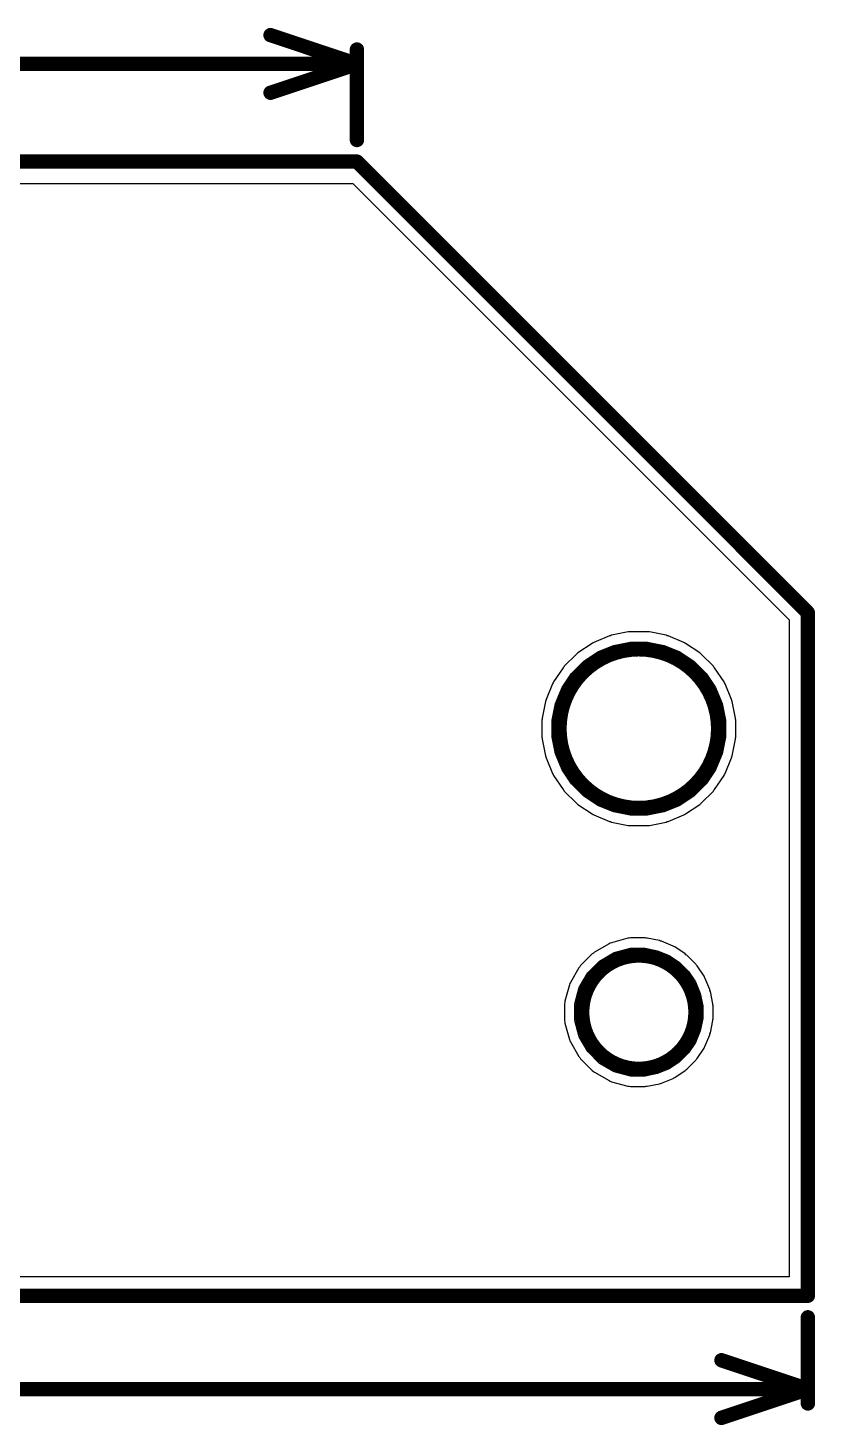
# Model space of a CAD drawing. Header units: millimetres. Extents: x -0.17 to 1.66, y -0.1 to 0.88.
# Drawn here: x 1.111 to 1.658, y -0.09 to 0.88 of the extents above; entities that cross this region are included whole.
import ezdxf

# ---------------------------------------------------------------- set-up
doc = ezdxf.new("R2010")
doc.units = ezdxf.units.MM
doc.header["$MEASUREMENT"] = 0
for name, color, linetype in [('BottomLayer', 5, 'Continuous'), ('Mechanical1', 6, 'Continuous'), ('Mechanical2', 216, 'Continuous'), ('MultiLayer', 9, 'Continuous'), ('TopLayer', 1, 'Continuous')]:
    doc.layers.add(name, color=color, linetype=linetype)

msp = doc.modelspace()

# ---------------------------------------------------------------- linework, layer by layer
at = {"layer": 'BottomLayer'}
for p, q in [((1.03798, 0.7722), (1.33684, 0.7722)), ((1.33684, 0.7722), (1.63984, 0.4692)), ((1.63984, 0.4692), (1.63984, 0.0132)), ((1.51516, 0.45812), (1.50422, 0.45358)), ((1.51585, 0.45825), (1.51516, 0.45812)), ((1.5165, 0.45852), (1.51585, 0.45825)), ((1.52812, 0.46083), (1.5165, 0.45852)), ((1.52882, 0.46083), (1.52812, 0.46083)), ((1.52951, 0.46097), (1.52882, 0.46083)), ((1.54136, 0.46097), (1.52951, 0.46097)), ((1.54204, 0.46083), (1.54136, 0.46097)), ((1.54275, 0.46083), (1.54204, 0.46083)), ((1.55437, 0.45852), (1.54275, 0.46083)), ((1.55502, 0.45825), (1.55437, 0.45852)), ((1.5557, 0.45812), (1.55502, 0.45825)), ((1.56665, 0.45358), (1.5557, 0.45812)), ((1.49314, 0.44634), (1.49264, 0.44585)), ((1.50298, 0.45292), (1.49314, 0.44634)), ((1.50363, 0.45319), (1.50298, 0.45292)), ((1.50422, 0.45358), (1.50363, 0.45319)), ((1.56723, 0.45319), (1.56665, 0.45358)), ((1.56788, 0.45292), (1.56723, 0.45319)), ((1.57773, 0.44634), (1.56788, 0.45292)), ((1.57823, 0.44585), (1.57773, 0.44634)), ((1.48368, 0.43708), (1.48329, 0.4365)), ((1.49205, 0.44546), (1.48368, 0.43708)), ((1.49264, 0.44585), (1.49205, 0.44546)), ((1.57881, 0.44546), (1.57823, 0.44585)), ((1.58719, 0.43708), (1.57881, 0.44546)), ((1.58758, 0.4365), (1.58719, 0.43708)), ((1.48279, 0.436), (1.47621, 0.42615)), ((1.48329, 0.4365), (1.48279, 0.436)), ((1.58808, 0.436), (1.58758, 0.4365)), ((1.59466, 0.42615), (1.58808, 0.436)), ((1.47555, 0.42492), (1.47102, 0.41397)), ((1.47594, 0.4255), (1.47555, 0.42492)), ((1.47621, 0.42615), (1.47594, 0.4255)), ((1.59493, 0.4255), (1.59466, 0.42615)), ((1.59532, 0.42492), (1.59493, 0.4255)), ((1.59985, 0.41397), (1.59532, 0.42492)), ((1.47061, 0.41263), (1.4683, 0.40102)), ((1.47088, 0.41328), (1.47061, 0.41263)), ((1.47102, 0.41397), (1.47088, 0.41328)), ((1.59999, 0.41328), (1.59985, 0.41397)), ((1.60026, 0.41263), (1.59999, 0.41328)), ((1.60257, 0.40102), (1.60026, 0.41263)), ((1.4683, 0.40031), (1.46816, 0.39962)), ((1.46816, 0.39962), (1.46816, 0.38778)), ((1.4683, 0.40102), (1.4683, 0.40031)), ((1.60257, 0.40031), (1.60257, 0.40102)), ((1.6027, 0.39962), (1.60257, 0.40031)), ((1.6027, 0.38778), (1.6027, 0.39962)), ((1.46816, 0.38778), (1.4683, 0.38709)), ((1.4683, 0.38709), (1.4683, 0.38639)), ((1.4683, 0.38639), (1.47061, 0.37477)), ((1.60026, 0.37477), (1.60257, 0.38639)), ((1.60257, 0.38709), (1.6027, 0.38778)), ((1.60257, 0.38639), (1.60257, 0.38709)), ((1.47061, 0.37477), (1.47088, 0.37412)), ((1.47088, 0.37412), (1.47102, 0.37343)), ((1.47102, 0.37343), (1.47555, 0.36249)), ((1.59532, 0.36249), (1.59985, 0.37343)), ((1.59985, 0.37343), (1.59999, 0.37412)), ((1.59999, 0.37412), (1.60026, 0.37477)), ((1.47555, 0.36249), (1.47594, 0.3619)), ((1.47594, 0.3619), (1.47621, 0.36125)), ((1.47621, 0.36125), (1.48279, 0.3514)), ((1.58808, 0.3514), (1.59466, 0.36125)), ((1.59466, 0.36125), (1.59493, 0.3619)), ((1.59493, 0.3619), (1.59532, 0.36249)), ((1.48279, 0.3514), (1.48329, 0.35091)), ((1.48329, 0.35091), (1.48368, 0.35032)), ((1.48368, 0.35032), (1.49205, 0.34195)), ((1.57881, 0.34195), (1.58719, 0.35032)), ((1.58719, 0.35032), (1.58758, 0.35091)), ((1.58758, 0.35091), (1.58808, 0.3514)), ((1.49205, 0.34195), (1.49264, 0.34156)), ((1.49264, 0.34156), (1.49314, 0.34106)), ((1.49314, 0.34106), (1.50298, 0.33448)), ((1.56788, 0.33448), (1.57773, 0.34106)), ((1.57773, 0.34106), (1.57823, 0.34156)), ((1.57823, 0.34156), (1.57881, 0.34195)), ((1.50298, 0.33448), (1.50363, 0.33421)), ((1.50363, 0.33421), (1.50422, 0.33382)), ((1.50422, 0.33382), (1.51516, 0.32928)), ((1.5557, 0.32928), (1.56665, 0.33382)), ((1.56665, 0.33382), (1.56723, 0.33421)), ((1.56723, 0.33421), (1.56788, 0.33448)), ((1.51516, 0.32928), (1.51585, 0.32915)), ((1.51585, 0.32915), (1.5165, 0.32888)), ((1.5165, 0.32888), (1.52812, 0.32657)), ((1.52812, 0.32657), (1.52882, 0.32657)), ((1.52882, 0.32657), (1.52951, 0.32643)), ((1.52951, 0.32643), (1.54136, 0.32643)), ((1.54136, 0.32643), (1.54204, 0.32657)), ((1.54204, 0.32657), (1.54275, 0.32657)), ((1.54275, 0.32657), (1.55437, 0.32888)), ((1.55437, 0.32888), (1.55502, 0.32915)), ((1.55502, 0.32915), (1.5557, 0.32928)), ((1.51473, 0.24439), (1.50461, 0.23855)), ((1.51562, 0.24469), (1.51473, 0.24439)), ((1.51645, 0.2451), (1.51562, 0.24469)), ((1.52774, 0.24813), (1.51645, 0.2451)), ((1.52867, 0.24819), (1.52774, 0.24813)), ((1.52959, 0.24837), (1.52867, 0.24819)), ((1.5398, 0.24837), (1.52959, 0.24837)), ((1.54049, 0.24824), (1.5398, 0.24837)), ((1.5412, 0.24824), (1.54049, 0.24824)), ((1.54977, 0.24653), (1.5412, 0.24824)), ((1.55042, 0.24626), (1.54977, 0.24653)), ((1.55111, 0.24612), (1.55042, 0.24626)), ((1.55919, 0.24278), (1.55111, 0.24612)), ((1.55977, 0.24239), (1.55919, 0.24278)), ((1.50313, 0.23741), (1.49487, 0.22915)), ((1.50391, 0.23793), (1.50313, 0.23741)), ((1.50461, 0.23855), (1.50391, 0.23793)), ((1.56042, 0.24212), (1.55977, 0.24239)), ((1.56769, 0.23726), (1.56042, 0.24212)), ((1.56819, 0.23676), (1.56769, 0.23726)), ((1.56877, 0.23637), (1.56819, 0.23676)), ((1.57496, 0.23019), (1.56877, 0.23637)), ((1.49374, 0.22767), (1.48789, 0.21755)), ((1.49435, 0.22837), (1.49374, 0.22767)), ((1.49487, 0.22915), (1.49435, 0.22837)), ((1.57535, 0.22961), (1.57496, 0.23019)), ((1.57584, 0.22911), (1.57535, 0.22961)), ((1.5807, 0.22184), (1.57584, 0.22911)), ((1.48718, 0.21583), (1.48415, 0.20454)), ((1.48759, 0.21667), (1.48718, 0.21583)), ((1.48789, 0.21755), (1.48759, 0.21667)), ((1.58097, 0.22119), (1.5807, 0.22184)), ((1.58136, 0.22061), (1.58097, 0.22119)), ((1.58471, 0.21253), (1.58136, 0.22061)), ((1.48415, 0.20454), (1.48409, 0.20361)), ((1.58484, 0.21184), (1.58471, 0.21253)), ((1.58511, 0.21119), (1.58484, 0.21184)), ((1.58682, 0.20261), (1.58511, 0.21119)), ((1.48409, 0.20361), (1.48391, 0.20269)), ((1.48391, 0.20269), (1.48391, 0.19101)), ((1.58682, 0.20191), (1.58682, 0.20261)), ((1.58696, 0.20122), (1.58682, 0.20191)), ((1.58696, 0.19248), (1.58696, 0.20122)), ((1.48391, 0.19101), (1.48409, 0.19009)), ((1.48409, 0.19009), (1.48415, 0.18916)), ((1.48415, 0.18916), (1.48718, 0.17787)), ((1.58511, 0.18251), (1.58682, 0.19109)), ((1.58682, 0.19179), (1.58696, 0.19248)), ((1.58682, 0.19109), (1.58682, 0.19179)), ((1.48718, 0.17787), (1.48759, 0.17703)), ((1.48759, 0.17703), (1.48789, 0.17615)), ((1.48789, 0.17615), (1.49374, 0.16603)), ((1.58136, 0.17309), (1.58471, 0.18117)), ((1.58471, 0.18117), (1.58484, 0.18186)), ((1.58484, 0.18186), (1.58511, 0.18251)), ((1.49374, 0.16603), (1.49435, 0.16533)), ((1.49435, 0.16533), (1.49487, 0.16455)), ((1.57584, 0.16459), (1.5807, 0.17186)), ((1.5807, 0.17186), (1.58097, 0.17251)), ((1.58097, 0.17251), (1.58136, 0.17309)), ((1.49487, 0.16455), (1.50313, 0.15629)), ((1.50313, 0.15629), (1.50391, 0.15577)), ((1.50391, 0.15577), (1.50461, 0.15515)), ((1.56042, 0.15158), (1.56769, 0.15644)), ((1.56769, 0.15644), (1.56819, 0.15694)), ((1.56819, 0.15694), (1.56877, 0.15733)), ((1.56877, 0.15733), (1.57496, 0.16351)), ((1.57496, 0.16351), (1.57535, 0.16409)), ((1.57535, 0.16409), (1.57584, 0.16459)), ((1.50461, 0.15515), (1.51473, 0.14931)), ((1.51473, 0.14931), (1.51562, 0.14901)), ((1.51562, 0.14901), (1.51645, 0.1486)), ((1.51645, 0.1486), (1.52774, 0.14557)), ((1.52774, 0.14557), (1.52867, 0.14551)), ((1.52867, 0.14551), (1.52959, 0.14533)), ((1.5412, 0.14547), (1.54977, 0.14717)), ((1.54977, 0.14717), (1.55042, 0.14744)), ((1.55042, 0.14744), (1.55111, 0.14758)), ((1.55111, 0.14758), (1.55919, 0.15092)), ((1.55919, 0.15092), (1.55977, 0.15131)), ((1.55977, 0.15131), (1.56042, 0.15158)), ((1.52959, 0.14533), (1.5398, 0.14533)), ((1.5398, 0.14533), (1.54049, 0.14547)), ((1.54049, 0.14547), (1.5412, 0.14547)), ((1.63984, 0.0132), (0.01384, 0.0132))]:
    msp.add_line(p, q, dxfattribs=at)
at = {"layer": 'Mechanical1', "const_width": 0.01}
for points in [[(1.27964, 0.8752), (1.33964, 0.8552)], [(1.33964, 0.8024), (1.33964, 0.8652)], [(1.02224, 0.8552), (1.33964, 0.8552)], [(1.27964, 0.8352), (1.33964, 0.8552)], [(1.65284, -0.0748), (1.65284, -0.015)], [(1.59284, -0.0448), (1.65284, -0.0648)], [(1.01636, -0.0648), (1.65284, -0.0648)], [(1.59284, -0.0848), (1.65284, -0.0648)]]:
    msp.add_lwpolyline(points, dxfattribs=at)
at = {"layer": 'Mechanical1', "const_width": 0.005}
for points in [[(1.27714, 0.8752, 1), (1.28214, 0.8752, 1)], [(1.33714, 0.8652, 1), (1.34214, 0.8652, 1)], [(1.33714, 0.8552, 1), (1.34214, 0.8552, 1)], [(1.33714, 0.8552, 1), (1.34214, 0.8552, 1)], [(1.33714, 0.8552, 1), (1.34214, 0.8552, 1)], [(1.27714, 0.8352, 1), (1.28214, 0.8352, 1)], [(1.33714, 0.8024, 1), (1.34214, 0.8024, 1)], [(1.65034, -0.015, 1), (1.65534, -0.015, 1)], [(1.59034, -0.0448, 1), (1.59534, -0.0448, 1)], [(1.65034, -0.0648, 1), (1.65534, -0.0648, 1)], [(1.65034, -0.0648, 1), (1.65534, -0.0648, 1)], [(1.65034, -0.0648, 1), (1.65534, -0.0648, 1)], [(1.65034, -0.0748, 1), (1.65534, -0.0748, 1)], [(1.59034, -0.0848, 1), (1.59534, -0.0848, 1)]]:
    msp.add_lwpolyline(points, format="xyb", close=True, dxfattribs=at)
at = {"layer": 'Mechanical2', "const_width": 0.01}
for points in [[(0.31496, 0.7874), (1.33964, 0.7874)], [(1.33964, 0.7874), (1.65284, 0.4742)], [(1.65284, 0), (1.65284, 0.4742)], [(0, 0), (1.65284, 0)]]:
    msp.add_lwpolyline(points, dxfattribs=at)
at = {"layer": 'Mechanical2', "const_width": 0.005}
for points in [[(1.33714, 0.7874, 1), (1.34214, 0.7874, 1)], [(1.33714, 0.7874, 1), (1.34214, 0.7874, 1)], [(1.65034, 0.4742, 1), (1.65534, 0.4742, 1)], [(1.65034, 0.4742, 1), (1.65534, 0.4742, 1)], [(1.53293, 0.44882, 1), (1.53793, 0.44882, 1)], [(1.53293, 0.44882, 1), (1.53793, 0.44882, 1)], [(1.53293, 0.33858, 1), (1.53793, 0.33858, 1)], [(1.53293, 0.33858, 1), (1.53793, 0.33858, 1)], [(1.53293, 0.23622, 1), (1.53793, 0.23622, 1)], [(1.53293, 0.23622, 1), (1.53793, 0.23622, 1)], [(1.53293, 0.15748, 1), (1.53793, 0.15748, 1)], [(1.53293, 0.15748, 1), (1.53793, 0.15748, 1)], [(1.65034, 0, 1), (1.65534, 0, 1)], [(1.65034, 0, 1), (1.65534, 0, 1)]]:
    msp.add_lwpolyline(points, format="xyb", close=True, dxfattribs=at)
at = {"layer": 'Mechanical2', "const_width": 0.01}
for points in [[(1.53543, 0.33858, -1), (1.53543, 0.44882)], [(1.53543, 0.44882, -1), (1.53543, 0.33858)], [(1.53543, 0.15748, -1), (1.53543, 0.23622)], [(1.53543, 0.23622, -1), (1.53543, 0.15748)]]:
    msp.add_lwpolyline(points, format="xyb", dxfattribs=at)
at = {"layer": 'MultiLayer'}
for p, q in [((1.4971, 0.44041), (1.50695, 0.44699)), ((1.50695, 0.44699), (1.51789, 0.45152)), ((1.51789, 0.45152), (1.52951, 0.45383)), ((1.52951, 0.45383), (1.53543, 0.45383)), ((1.53543, 0.45383), (1.54136, 0.45383)), ((1.54136, 0.45383), (1.55297, 0.45152)), ((1.55297, 0.45152), (1.56392, 0.44699)), ((1.56392, 0.44699), (1.57377, 0.44041)), ((1.48872, 0.43203), (1.4971, 0.44041)), ((1.57377, 0.44041), (1.58214, 0.43203)), ((1.48214, 0.42218), (1.48872, 0.43203)), ((1.58214, 0.43203), (1.58872, 0.42218)), ((1.47761, 0.41124), (1.48214, 0.42218)), ((1.58872, 0.42218), (1.59326, 0.41124)), ((1.4753, 0.39962), (1.47761, 0.41124)), ((1.59326, 0.41124), (1.59557, 0.39962)), ((1.4753, 0.38778), (1.4753, 0.39962)), ((1.59557, 0.39962), (1.59557, 0.3937)), ((1.59557, 0.3937), (1.59557, 0.38778)), ((1.47761, 0.37616), (1.4753, 0.38778)), ((1.59557, 0.38778), (1.59326, 0.37616)), ((1.48214, 0.36522), (1.47761, 0.37616)), ((1.59326, 0.37616), (1.58872, 0.36522)), ((1.48872, 0.35537), (1.48214, 0.36522)), ((1.58872, 0.36522), (1.58214, 0.35537)), ((1.4971, 0.34699), (1.48872, 0.35537)), ((1.58214, 0.35537), (1.57377, 0.34699)), ((1.50695, 0.34041), (1.4971, 0.34699)), ((1.51789, 0.33588), (1.50695, 0.34041)), ((1.56392, 0.34041), (1.55297, 0.33588)), ((1.57377, 0.34699), (1.56392, 0.34041)), ((1.52951, 0.33357), (1.51789, 0.33588)), ((1.53543, 0.33357), (1.52951, 0.33357)), ((1.53543, 0.33357), (1.53543, 0.33357)), ((1.54136, 0.33357), (1.53543, 0.33357)), ((1.55297, 0.33588), (1.54136, 0.33357)), ((1.50818, 0.23237), (1.5183, 0.23821)), ((1.5183, 0.23821), (1.52959, 0.24124)), ((1.52959, 0.24124), (1.53543, 0.24124)), ((1.53543, 0.24124), (1.5398, 0.24124)), ((1.5398, 0.24124), (1.54838, 0.23953)), ((1.54838, 0.23953), (1.55646, 0.23618)), ((1.55646, 0.23618), (1.56373, 0.23133)), ((1.49407, 0.21398), (1.49992, 0.2241)), ((1.49992, 0.2241), (1.50818, 0.23237)), ((1.56373, 0.23133), (1.56991, 0.22514)), ((1.56991, 0.22514), (1.57477, 0.21787)), ((1.49105, 0.20269), (1.49407, 0.21398)), ((1.57477, 0.21787), (1.57811, 0.2098)), ((1.57811, 0.2098), (1.57982, 0.20122)), ((1.49105, 0.19101), (1.49105, 0.20269)), ((1.57982, 0.20122), (1.57982, 0.19685)), ((1.57982, 0.19685), (1.57982, 0.19248)), ((1.49407, 0.17972), (1.49105, 0.19101)), ((1.57982, 0.19248), (1.57811, 0.1839)), ((1.49992, 0.1696), (1.49407, 0.17972)), ((1.57477, 0.17583), (1.56991, 0.16856)), ((1.57811, 0.1839), (1.57477, 0.17583)), ((1.50818, 0.16133), (1.49992, 0.1696)), ((1.56991, 0.16856), (1.56373, 0.16237)), ((1.5183, 0.15549), (1.50818, 0.16133)), ((1.52959, 0.15247), (1.5183, 0.15549)), ((1.55646, 0.15752), (1.54838, 0.15417)), ((1.56373, 0.16237), (1.55646, 0.15752)), ((1.53543, 0.15247), (1.52959, 0.15247)), ((1.53543, 0.15247), (1.53543, 0.15247)), ((1.5398, 0.15247), (1.53543, 0.15247)), ((1.54838, 0.15417), (1.5398, 0.15247))]:
    msp.add_line(p, q, dxfattribs=at)
at = {"layer": 'TopLayer'}
for p, q in [((1.03798, 0.7722), (1.33684, 0.7722)), ((1.33684, 0.7722), (1.63984, 0.4692)), ((1.63984, 0.4692), (1.63984, 0.0132)), ((1.51516, 0.45812), (1.50422, 0.45358)), ((1.51585, 0.45825), (1.51516, 0.45812)), ((1.5165, 0.45852), (1.51585, 0.45825)), ((1.52812, 0.46083), (1.5165, 0.45852)), ((1.52882, 0.46083), (1.52812, 0.46083)), ((1.52951, 0.46097), (1.52882, 0.46083)), ((1.54136, 0.46097), (1.52951, 0.46097)), ((1.54204, 0.46083), (1.54136, 0.46097)), ((1.54275, 0.46083), (1.54204, 0.46083)), ((1.55437, 0.45852), (1.54275, 0.46083)), ((1.55502, 0.45825), (1.55437, 0.45852)), ((1.5557, 0.45812), (1.55502, 0.45825)), ((1.56665, 0.45358), (1.5557, 0.45812)), ((1.49314, 0.44634), (1.49264, 0.44585)), ((1.50298, 0.45292), (1.49314, 0.44634)), ((1.50363, 0.45319), (1.50298, 0.45292)), ((1.50422, 0.45358), (1.50363, 0.45319)), ((1.56723, 0.45319), (1.56665, 0.45358)), ((1.56788, 0.45292), (1.56723, 0.45319)), ((1.57773, 0.44634), (1.56788, 0.45292)), ((1.57823, 0.44585), (1.57773, 0.44634)), ((1.48368, 0.43708), (1.48329, 0.4365)), ((1.49205, 0.44546), (1.48368, 0.43708)), ((1.49264, 0.44585), (1.49205, 0.44546)), ((1.57881, 0.44546), (1.57823, 0.44585)), ((1.58719, 0.43708), (1.57881, 0.44546)), ((1.58758, 0.4365), (1.58719, 0.43708)), ((1.48279, 0.436), (1.47621, 0.42615)), ((1.48329, 0.4365), (1.48279, 0.436)), ((1.58808, 0.436), (1.58758, 0.4365)), ((1.59466, 0.42615), (1.58808, 0.436)), ((1.47555, 0.42492), (1.47102, 0.41397)), ((1.47594, 0.4255), (1.47555, 0.42492)), ((1.47621, 0.42615), (1.47594, 0.4255)), ((1.59493, 0.4255), (1.59466, 0.42615)), ((1.59532, 0.42492), (1.59493, 0.4255)), ((1.59985, 0.41397), (1.59532, 0.42492)), ((1.47061, 0.41263), (1.4683, 0.40102)), ((1.47088, 0.41328), (1.47061, 0.41263)), ((1.47102, 0.41397), (1.47088, 0.41328)), ((1.59999, 0.41328), (1.59985, 0.41397)), ((1.60026, 0.41263), (1.59999, 0.41328)), ((1.60257, 0.40102), (1.60026, 0.41263)), ((1.4683, 0.40031), (1.46816, 0.39962)), ((1.46816, 0.39962), (1.46816, 0.38778)), ((1.4683, 0.40102), (1.4683, 0.40031)), ((1.60257, 0.40031), (1.60257, 0.40102)), ((1.6027, 0.39962), (1.60257, 0.40031)), ((1.6027, 0.38778), (1.6027, 0.39962)), ((1.46816, 0.38778), (1.4683, 0.38709)), ((1.4683, 0.38709), (1.4683, 0.38639)), ((1.4683, 0.38639), (1.47061, 0.37477)), ((1.60026, 0.37477), (1.60257, 0.38639)), ((1.60257, 0.38709), (1.6027, 0.38778)), ((1.60257, 0.38639), (1.60257, 0.38709)), ((1.47061, 0.37477), (1.47088, 0.37412)), ((1.47088, 0.37412), (1.47102, 0.37343)), ((1.47102, 0.37343), (1.47555, 0.36249)), ((1.59532, 0.36249), (1.59985, 0.37343)), ((1.59985, 0.37343), (1.59999, 0.37412)), ((1.59999, 0.37412), (1.60026, 0.37477)), ((1.47555, 0.36249), (1.47594, 0.3619)), ((1.47594, 0.3619), (1.47621, 0.36125)), ((1.47621, 0.36125), (1.48279, 0.3514)), ((1.58808, 0.3514), (1.59466, 0.36125)), ((1.59466, 0.36125), (1.59493, 0.3619)), ((1.59493, 0.3619), (1.59532, 0.36249)), ((1.48279, 0.3514), (1.48329, 0.35091)), ((1.48329, 0.35091), (1.48368, 0.35032)), ((1.48368, 0.35032), (1.49205, 0.34195)), ((1.57881, 0.34195), (1.58719, 0.35032)), ((1.58719, 0.35032), (1.58758, 0.35091)), ((1.58758, 0.35091), (1.58808, 0.3514)), ((1.49205, 0.34195), (1.49264, 0.34156)), ((1.49264, 0.34156), (1.49314, 0.34106)), ((1.49314, 0.34106), (1.50298, 0.33448)), ((1.56788, 0.33448), (1.57773, 0.34106)), ((1.57773, 0.34106), (1.57823, 0.34156)), ((1.57823, 0.34156), (1.57881, 0.34195)), ((1.50298, 0.33448), (1.50363, 0.33421)), ((1.50363, 0.33421), (1.50422, 0.33382)), ((1.50422, 0.33382), (1.51516, 0.32928)), ((1.5557, 0.32928), (1.56665, 0.33382)), ((1.56665, 0.33382), (1.56723, 0.33421)), ((1.56723, 0.33421), (1.56788, 0.33448)), ((1.51516, 0.32928), (1.51585, 0.32915)), ((1.51585, 0.32915), (1.5165, 0.32888)), ((1.5165, 0.32888), (1.52812, 0.32657)), ((1.52812, 0.32657), (1.52882, 0.32657)), ((1.52882, 0.32657), (1.52951, 0.32643)), ((1.52951, 0.32643), (1.54136, 0.32643)), ((1.54136, 0.32643), (1.54204, 0.32657)), ((1.54204, 0.32657), (1.54275, 0.32657)), ((1.54275, 0.32657), (1.55437, 0.32888)), ((1.55437, 0.32888), (1.55502, 0.32915)), ((1.55502, 0.32915), (1.5557, 0.32928)), ((1.51473, 0.24439), (1.50461, 0.23855)), ((1.51562, 0.24469), (1.51473, 0.24439)), ((1.51645, 0.2451), (1.51562, 0.24469)), ((1.52774, 0.24813), (1.51645, 0.2451)), ((1.52867, 0.24819), (1.52774, 0.24813)), ((1.52959, 0.24837), (1.52867, 0.24819)), ((1.5398, 0.24837), (1.52959, 0.24837)), ((1.54049, 0.24824), (1.5398, 0.24837)), ((1.5412, 0.24824), (1.54049, 0.24824)), ((1.54977, 0.24653), (1.5412, 0.24824)), ((1.55042, 0.24626), (1.54977, 0.24653)), ((1.55111, 0.24612), (1.55042, 0.24626)), ((1.55919, 0.24278), (1.55111, 0.24612)), ((1.55977, 0.24239), (1.55919, 0.24278)), ((1.50313, 0.23741), (1.49487, 0.22915)), ((1.50391, 0.23793), (1.50313, 0.23741)), ((1.50461, 0.23855), (1.50391, 0.23793)), ((1.56042, 0.24212), (1.55977, 0.24239)), ((1.56769, 0.23726), (1.56042, 0.24212)), ((1.56819, 0.23676), (1.56769, 0.23726)), ((1.56877, 0.23637), (1.56819, 0.23676)), ((1.57496, 0.23019), (1.56877, 0.23637)), ((1.49374, 0.22767), (1.48789, 0.21755)), ((1.49435, 0.22837), (1.49374, 0.22767)), ((1.49487, 0.22915), (1.49435, 0.22837)), ((1.57535, 0.22961), (1.57496, 0.23019)), ((1.57584, 0.22911), (1.57535, 0.22961)), ((1.5807, 0.22184), (1.57584, 0.22911)), ((1.48718, 0.21583), (1.48415, 0.20454)), ((1.48759, 0.21667), (1.48718, 0.21583)), ((1.48789, 0.21755), (1.48759, 0.21667)), ((1.58097, 0.22119), (1.5807, 0.22184)), ((1.58136, 0.22061), (1.58097, 0.22119)), ((1.58471, 0.21253), (1.58136, 0.22061)), ((1.48415, 0.20454), (1.48409, 0.20361)), ((1.58484, 0.21184), (1.58471, 0.21253)), ((1.58511, 0.21119), (1.58484, 0.21184)), ((1.58682, 0.20261), (1.58511, 0.21119)), ((1.48409, 0.20361), (1.48391, 0.20269)), ((1.48391, 0.20269), (1.48391, 0.19101)), ((1.58682, 0.20191), (1.58682, 0.20261)), ((1.58696, 0.20122), (1.58682, 0.20191)), ((1.58696, 0.19248), (1.58696, 0.20122)), ((1.48391, 0.19101), (1.48409, 0.19009)), ((1.48409, 0.19009), (1.48415, 0.18916)), ((1.48415, 0.18916), (1.48718, 0.17787)), ((1.58511, 0.18251), (1.58682, 0.19109)), ((1.58682, 0.19179), (1.58696, 0.19248)), ((1.58682, 0.19109), (1.58682, 0.19179)), ((1.48718, 0.17787), (1.48759, 0.17703)), ((1.48759, 0.17703), (1.48789, 0.17615)), ((1.48789, 0.17615), (1.49374, 0.16603)), ((1.58136, 0.17309), (1.58471, 0.18117)), ((1.58471, 0.18117), (1.58484, 0.18186)), ((1.58484, 0.18186), (1.58511, 0.18251)), ((1.49374, 0.16603), (1.49435, 0.16533)), ((1.49435, 0.16533), (1.49487, 0.16455)), ((1.57584, 0.16459), (1.5807, 0.17186)), ((1.5807, 0.17186), (1.58097, 0.17251)), ((1.58097, 0.17251), (1.58136, 0.17309)), ((1.49487, 0.16455), (1.50313, 0.15629)), ((1.50313, 0.15629), (1.50391, 0.15577)), ((1.50391, 0.15577), (1.50461, 0.15515)), ((1.56042, 0.15158), (1.56769, 0.15644)), ((1.56769, 0.15644), (1.56819, 0.15694)), ((1.56819, 0.15694), (1.56877, 0.15733)), ((1.56877, 0.15733), (1.57496, 0.16351)), ((1.57496, 0.16351), (1.57535, 0.16409)), ((1.57535, 0.16409), (1.57584, 0.16459)), ((1.50461, 0.15515), (1.51473, 0.14931)), ((1.51473, 0.14931), (1.51562, 0.14901)), ((1.51562, 0.14901), (1.51645, 0.1486)), ((1.51645, 0.1486), (1.52774, 0.14557)), ((1.52774, 0.14557), (1.52867, 0.14551)), ((1.52867, 0.14551), (1.52959, 0.14533)), ((1.5412, 0.14547), (1.54977, 0.14717)), ((1.54977, 0.14717), (1.55042, 0.14744)), ((1.55042, 0.14744), (1.55111, 0.14758)), ((1.55111, 0.14758), (1.55919, 0.15092)), ((1.55919, 0.15092), (1.55977, 0.15131)), ((1.55977, 0.15131), (1.56042, 0.15158)), ((1.52959, 0.14533), (1.5398, 0.14533)), ((1.5398, 0.14533), (1.54049, 0.14547)), ((1.54049, 0.14547), (1.5412, 0.14547)), ((1.63984, 0.0132), (0.01384, 0.0132))]:
    msp.add_line(p, q, dxfattribs=at)

doc.saveas('drawing.dxf')
